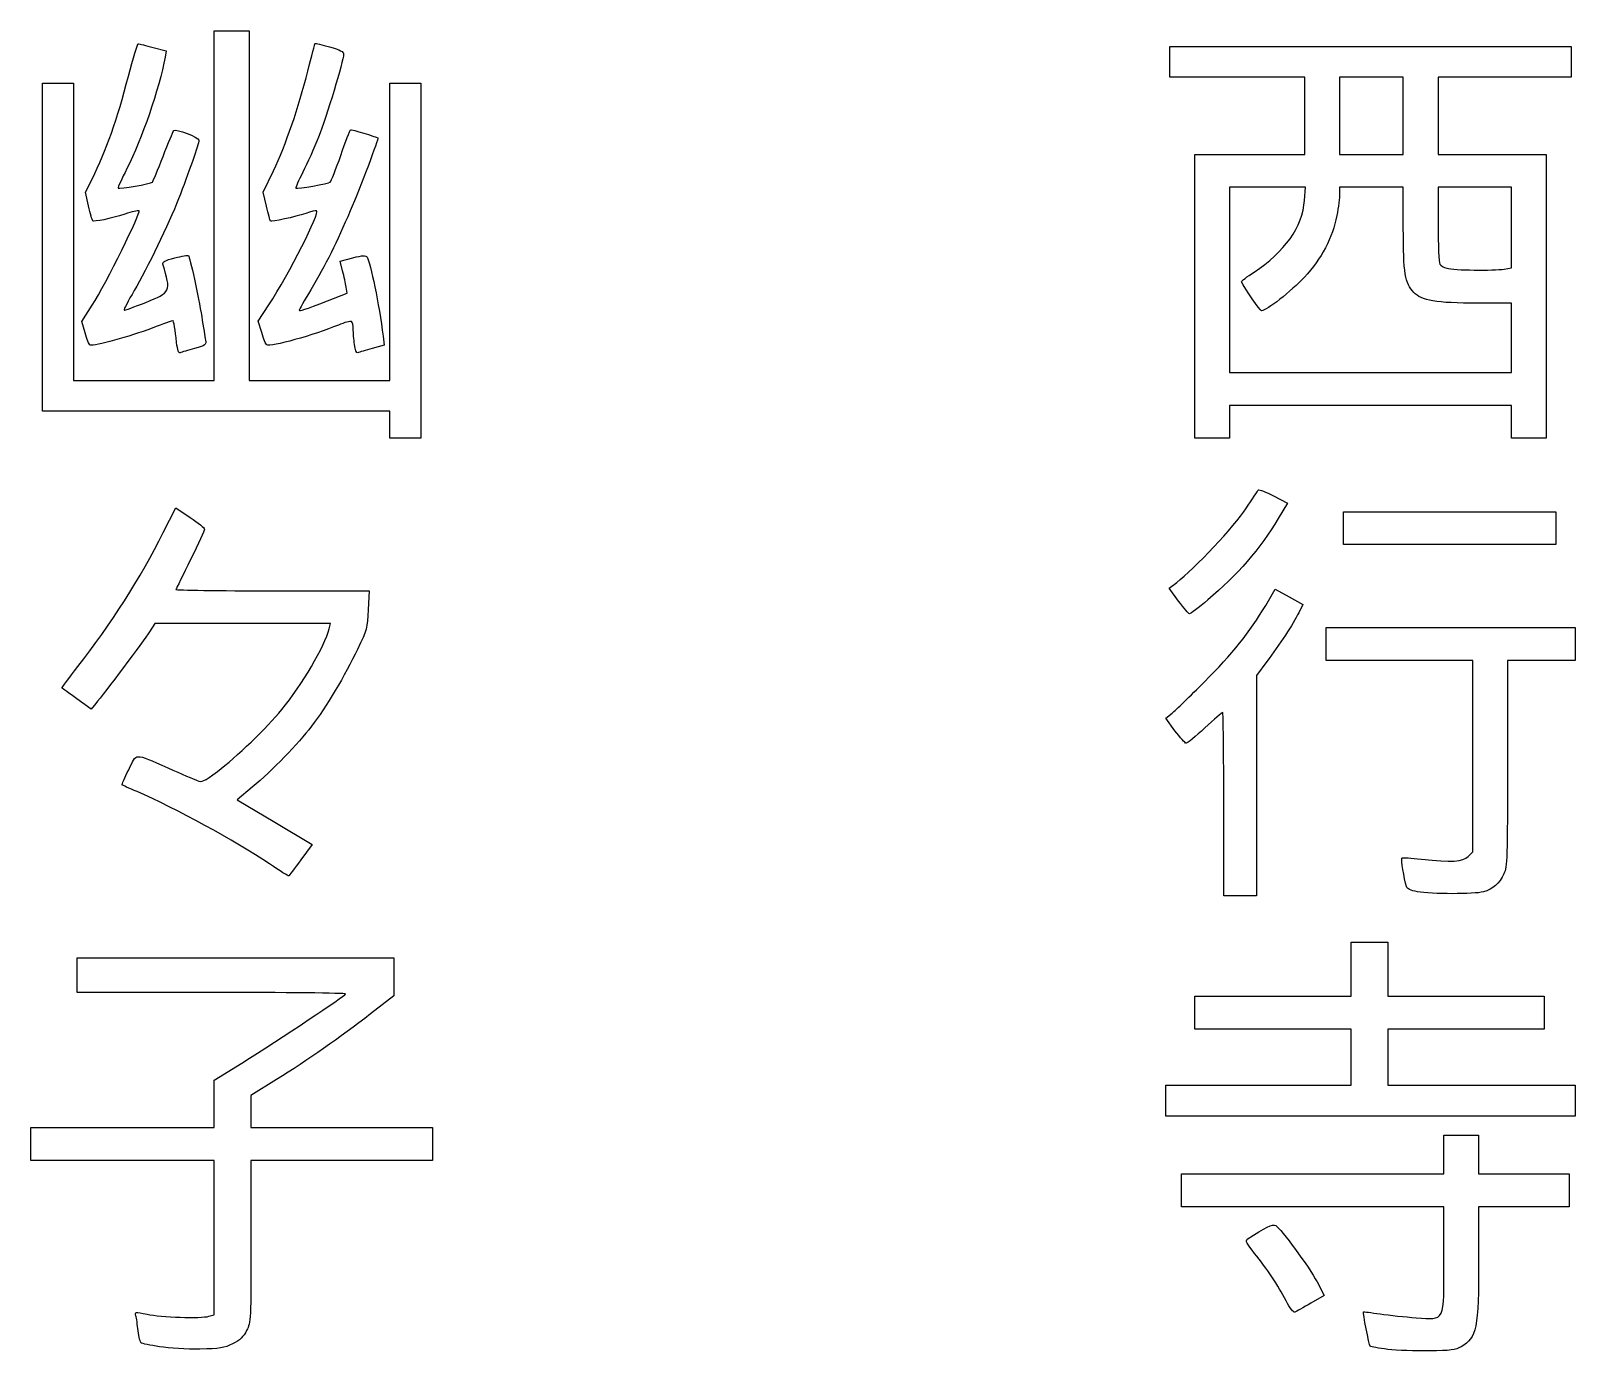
# Model space of a CAD drawing. Extents: x 0 to 38.3, y 0 to 32.8.
import ezdxf

# ---------------------------------------------------------------- set-up
doc = ezdxf.new("R2010")
doc.units = 0
doc.layers.add('Layer_1', color=7, linetype='CONTINUOUS')

msp = doc.modelspace()

# ---------------------------------------------------------------- linework, layer by layer
at = {"layer": 'Layer_1', "color": 7}
for points in [[(8.89926, 22.994365), (8.89926, 23.329284), (4.593167, 23.329284), (0.287073, 23.329284), (0.287073, 27.39615), (0.287073, 31.463016), (0.669837, 31.463016), (1.052601, 31.463016), (1.052601, 27.778914), (1.052601, 24.094811), (2.798961, 24.094811), (4.545321, 24.094811), (4.545321, 28.424828), (4.545321, 32.754844), (4.975931, 32.754844), (5.40654, 32.754844), (5.40654, 28.424828), (5.40654, 24.094811), (7.1529, 24.094811), (8.89926, 24.094811), (8.89926, 27.778914), (8.89926, 31.463016), (9.282024, 31.463016), (9.664788, 31.463016), (9.664788, 27.061231), (9.664788, 22.659447), (9.282024, 22.659447), (8.89926, 22.659447), (8.89926, 22.994365), (8.89926, 22.994365)], [(3.030027, 32.346336), (3.356783, 32.26013), (3.327039, 32.101577)], [(28.850827, 26.17609), (28.850827, 29.692733), (30.214423, 29.692733), (31.578022, 29.692733), (31.578022, 30.649643), (31.578022, 31.606553), (29.903428, 31.606553), (28.228838, 31.606553), (28.228838, 31.989317), (28.228838, 32.37208), (33.204768, 32.37208), (38.180699, 32.37208), (38.180699, 31.989317), (38.180699, 31.606553), (36.530029, 31.606553), (34.879359, 31.606553), (34.879359, 30.649643), (34.879359, 29.692733), (36.219034, 29.692733), (37.558706, 29.692733), (37.558706, 26.17609), (37.558706, 22.659447), (37.128097, 22.659447), (36.697488, 22.659447), (36.697488, 23.066133), (36.697488, 23.47282), (33.204768, 23.47282), (29.712048, 23.47282), (29.712048, 23.066133), (29.712048, 22.659447), (29.281439, 22.659447), (28.850827, 22.659447), (28.850827, 26.17609), (28.850827, 26.17609)], [(34.018141, 30.649643), (34.018141, 31.606553), (33.228689, 31.606553), (32.43924, 31.606553), (32.43924, 30.649643), (32.43924, 29.692733), (33.228689, 29.692733), (34.018141, 29.692733), (34.018141, 30.649643), (34.018141, 30.649643)], [(5.840229, 28.411268), (5.76037, 28.759746), (6.011329, 29.286046)], [(1.43104, 28.416503), (1.354948, 28.759746), (1.514866, 29.0817)], [(31.567611, 28.554164), (31.590866, 28.87936), (30.651453, 28.87936), (29.712037, 28.87936), (29.712037, 26.582777), (29.712037, 24.286193), (33.204757, 24.286193), (36.697477, 24.286193), (36.697477, 25.147412), (36.697488, 25.147412)], [(34.018141, 27.871869), (34.018141, 28.87936), (33.228689, 28.87936), (32.43924, 28.87936), (32.43924, 28.71611)], [(36.518068, 26.852713), (36.697488, 26.88237), (36.697488, 27.880865), (36.697488, 28.87936), (35.788425, 28.87936), (34.879359, 28.87936), (34.880206, 27.958334)], [(7.727688, 26.805655), (7.666655, 27.052456), (7.979586, 27.131061)], [(36.518178, 26.852713), (36.518181, 26.852713), (36.518068, 26.852713)], [(7.354475, 26.065613), (7.843123, 26.253579), (7.815923, 26.406217)], [(1.342272, 25.269924), (1.266568, 25.554099), (1.523089, 25.960785)], [(5.720971, 25.279603), (5.636103, 25.559902), (5.898535, 25.963687)], [(36.697488, 25.147412), (36.697488, 26.008631), (35.876072, 26.008631)], [(3.613248, 25.036135), (3.613248, 25.036135), (3.613248, 25.036135)], [(8.020965, 24.984138), (8.020964, 24.984138)], [(8.731234, 25.190135), (8.759537, 24.969709), (8.461117, 24.885977)], [(30.802998, 21.232254), (31.148802, 21.050288), (30.919869, 20.669376)], [(3.280811, 20.321793), (3.590015, 20.938843), (3.948054, 20.697241)], [(32.534931, 20.434632), (32.534931, 20.841318), (35.166433, 20.841318), (37.797935, 20.841318), (37.797935, 20.434632), (37.797935, 20.027945), (35.166433, 20.027945), (32.534931, 20.027945), (32.534931, 20.434632), (32.534931, 20.434632)], [(5.983095, 18.879653), (8.385754, 18.879653), (8.363117, 18.409555)], [(28.448909, 18.626533), (28.214446, 18.943628), (28.401061, 19.086728)], [(30.606695, 18.519514), (30.84418, 18.917893), (31.186481, 18.728046), (31.52878, 18.538198), (31.427488, 18.338123)], [(28.448909, 18.626533), (28.448909, 18.626533), (28.448909, 18.626533)], [(7.393882, 17.936625), (7.426424, 18.06628), (5.250626, 18.06628), (3.074827, 18.06628), (2.942164, 17.862937)], [(35.623139, 12.298725), (35.740577, 12.416164), (35.740577, 14.78669), (35.740577, 17.157217), (33.922451, 17.157217), (32.104322, 17.157217), (32.104322, 17.563904), (32.104322, 17.97059), (35.190354, 17.97059), (38.276389, 17.97059), (38.276389, 17.563904), (38.276389, 17.157217), (37.439092, 17.157217), (36.601798, 17.157217), (36.600669, 14.609445)], [(30.638471, 17.126961), (30.381877, 16.785712), (30.381877, 14.052889), (30.381877, 11.320067), (29.975192, 11.320067), (29.568504, 11.320067), (29.568504, 13.592727), (29.56851, 13.592727)], [(1.608635, 16.085545), (1.492202, 15.946861), (1.140826, 16.200157)], [(28.358293, 15.414131), (28.128912, 15.724471), (28.286524, 15.850794)], [(5.488769, 14.014327), (5.116467, 13.701582), (6.045632, 13.149828), (6.974796, 12.598074), (6.688039, 12.210259)], [(5.918254, 12.111741), (5.918254, 12.111741), (5.918254, 12.111741)], [(34.36712, 11.424746), (34.36712, 11.424746), (34.367196, 11.424744)], [(28.133146, 6.248445), (28.133146, 6.631209), (30.429731, 6.631209), (32.726314, 6.631209), (32.726314, 7.324968), (32.726314, 8.018728), (30.78857, 8.018728), (28.850827, 8.018728), (28.850827, 8.425415), (28.850827, 8.832101), (30.78857, 8.832101), (32.726314, 8.832101), (32.726314, 9.501938), (32.726314, 10.171775), (33.180844, 10.171775), (33.635377, 10.171775), (33.635377, 9.501938), (33.635377, 8.832101), (35.573118, 8.832101), (37.510861, 8.832101), (37.510861, 8.425415), (37.510861, 8.018728), (35.573118, 8.018728), (33.635377, 8.018728), (33.635377, 7.324968), (33.635377, 6.631209), (35.955882, 6.631209), (38.276389, 6.631209), (38.276389, 6.248445), (38.276389, 5.865681), (33.204768, 5.865681), (28.133146, 5.865681), (28.133146, 6.248445), (28.133146, 6.248445)], [(4.473553, 8.927792), (1.148292, 8.927792), (1.148292, 9.358401), (1.148292, 9.789011), (5.071621, 9.789011), (8.994951, 9.789011), (8.994951, 9.315326), (8.994951, 8.84164), (8.417599, 8.3943)], [(4.413746, 0.902623), (4.545321, 0.939419), (4.545321, 2.852327), (4.545321, 4.765235), (2.272661, 4.765235), (0, 4.765235), (0, 5.171921), (0, 5.578608), (2.272661, 5.578608), (4.545321, 5.578608), (4.545321, 6.166685), (4.545321, 6.754762), (5.227119, 7.179073)], [(6.088338, 6.76785), (5.454385, 6.373085), (5.454385, 5.975846), (5.454385, 5.578608), (7.703123, 5.578608), (9.951861, 5.578608), (9.951861, 5.171921), (9.951861, 4.765235), (7.703123, 4.765235), (5.454385, 4.765235), (5.454385, 2.765862)], [(35.022897, 2.325116), (35.022897, 3.616943), (31.769403, 3.616943), (28.515911, 3.616943), (28.515911, 4.023631), (28.515911, 4.430316), (31.769403, 4.430316), (35.022897, 4.430316), (35.022897, 4.908771), (35.022897, 5.387226), (35.453506, 5.387226), (35.884115, 5.387226), (35.884115, 4.908771), (35.884115, 4.430316), (37.008483, 4.430316), (38.132853, 4.430316), (38.132853, 4.023631), (38.132853, 3.616943), (37.008483, 3.616943), (35.884115, 3.616943), (35.884115, 2.307723)], [(31.87875, 1.759198), (32.059866, 1.42225), (31.726293, 1.227435)], [(31.112169, 1.284249), (31.112169, 1.284249), (31.112169, 1.284249)], [(3.191876, 0.148759), (3.191876, 0.148759), (3.191876, 0.148759)], [(33.635377, 0.08382), (33.635377, 0.08382)]]:
    msp.add_lwpolyline(points, dxfattribs=at)
for points in [[(2.417677, 31.630475), (2.533292, 32.077831), (2.644847, 32.441305), (2.665578, 32.438196)], [(2.665578, 32.438196), (2.686309, 32.435087), (2.85031, 32.39375), (3.030027, 32.346336)], [(6.864532, 31.758171), (6.958499, 32.13206), (7.040292, 32.44148), (7.046295, 32.445772)], [(7.046295, 32.445772), (7.052298, 32.450063), (7.213305, 32.41047), (7.404089, 32.357787)], [(7.750969, 32.175694), (7.750969, 32.020365), (7.325967, 30.617796), (7.129372, 30.124334)], [(7.404089, 32.357787), (7.671098, 32.284056), (7.750969, 32.242128), (7.750969, 32.175694)], [(3.327039, 32.101577), (3.182691, 31.332141), (2.744631, 30.054606), (2.381312, 29.343517)], [(1.514866, 29.0817), (1.874675, 29.806081), (2.139134, 30.552689), (2.417677, 31.630475)], [(6.011329, 29.286046), (6.3184, 29.930023), (6.637299, 30.854022), (6.864532, 31.758171)], [(3.276174, 29.644888), (3.402039, 29.973825), (3.521475, 30.261102), (3.541587, 30.283281)], [(3.541587, 30.283281), (3.595388, 30.34261), (4.162557, 30.123309), (4.162557, 30.043176)], [(7.682616, 29.670632), (7.802567, 30.010751), (7.908702, 30.297025), (7.918473, 30.306795)], [(7.918473, 30.306795), (7.933084, 30.321405), (8.56112, 30.131786), (8.600147, 30.100982)], [(4.162557, 30.043176), (4.162557, 29.9618), (3.904517, 29.216128), (3.660476, 28.592287)], [(7.129372, 30.124334), (7.023683, 29.859048), (6.849814, 29.468176), (6.742998, 29.255727)], [(8.600147, 30.100982), (8.622332, 30.083473), (8.178441, 28.912153), (7.914639, 28.29209)], [(3.011266, 29.005757), (3.0311, 29.028341), (3.150309, 29.31595), (3.276174, 29.644888)], [(7.420756, 29.008464), (7.44483, 29.032538), (7.562666, 29.330512), (7.682616, 29.670632)], [(2.381312, 29.343517), (2.249565, 29.08566), (2.149691, 28.868429), (2.159371, 28.86078)], [(6.742998, 29.255727), (6.636181, 29.043279), (6.555528, 28.864377), (6.56377, 28.858166)], [(2.159371, 28.86078), (2.194675, 28.832886), (2.976256, 28.965895), (3.011266, 29.005757)], [(6.56377, 28.858166), (6.599059, 28.831575), (7.381002, 28.96871), (7.420756, 29.008464)], [(32.43924, 28.71611), (32.43924, 28.626322), (32.407335, 28.384104), (32.36834, 28.177848)], [(1.531664, 28.049079), (1.518172, 28.062377), (1.472891, 28.227718), (1.43104, 28.416503)], [(3.660476, 28.592287), (3.415371, 27.965725), (2.886841, 26.873347), (2.560545, 26.318923)], [(5.938964, 28.043914), (5.928581, 28.054297), (5.884151, 28.219606), (5.840229, 28.411268)], [(30.320065, 26.779368), (31.074718, 27.268089), (31.521022, 27.903011), (31.567611, 28.554164)], [(1.523089, 25.960785), (1.860422, 26.49559), (2.742432, 28.276212), (2.680272, 28.296932)], [(2.332597, 28.216816), (1.97283, 28.101024), (1.565507, 28.01572), (1.531664, 28.049079)], [(2.680272, 28.296932), (2.653591, 28.305825), (2.497137, 28.269774), (2.332597, 28.216816)], [(5.898535, 25.963687), (6.402378, 26.738912), (7.176812, 28.264011), (7.082969, 28.296205)], [(6.811053, 28.233559), (6.541367, 28.141998), (5.966, 28.016878), (5.938964, 28.043914)], [(7.082969, 28.296205), (7.05906, 28.304406), (6.936698, 28.276215), (6.811053, 28.233559)], [(7.914639, 28.29209), (7.587272, 27.522619), (7.304175, 26.957022), (6.936304, 26.337483)], [(32.36834, 28.177848), (32.264858, 27.630477), (31.988198, 27.103665), (31.567848, 26.653561)], [(34.880206, 27.958334), (34.880488, 27.45177), (34.898578, 27.009482), (34.920166, 26.975472)], [(34.275909, 26.274879), (34.055902, 26.507154), (34.018141, 26.741104), (34.018141, 27.871869)], [(3.569158, 27.128891), (3.744178, 27.172854), (3.895945, 27.200255), (3.906418, 27.189783)], [(3.906418, 27.189783), (3.938789, 27.157412), (4.155367, 26.152795), (4.233258, 25.673712)], [(7.979586, 27.131061), (8.23376, 27.194907), (8.299788, 27.197978), (8.331239, 27.14741)], [(2.850256, 26.028215), (3.47297, 26.278195), (3.47706, 26.2873), (3.273976, 26.971365)], [(3.273976, 26.971365), (3.255798, 27.032592), (3.318054, 27.065815), (3.569158, 27.128891)], [(7.815923, 26.406217), (7.800962, 26.490167), (7.761256, 26.669914), (7.727688, 26.805655)], [(8.331239, 27.14741), (8.420274, 27.004259), (8.630187, 25.977103), (8.731234, 25.190135)], [(34.920166, 26.975472), (34.941727, 26.941462), (35.022152, 26.894869), (35.098855, 26.871932)], [(35.098855, 26.871932), (35.262112, 26.823112), (36.257543, 26.809633), (36.518178, 26.852713)], [(30.009344, 26.538784), (30.001808, 26.555553), (30.141635, 26.663816), (30.320065, 26.779368)], [(30.505956, 25.817658), (30.465666, 25.817997), (30.084542, 26.371403), (30.009344, 26.538784)], [(31.567848, 26.653561), (31.243126, 26.305851), (30.621794, 25.816751), (30.505956, 25.817658)], [(2.560545, 26.318923), (2.411033, 26.064879), (2.297412, 25.848317), (2.308055, 25.837674)], [(2.308055, 25.837674), (2.318698, 25.827031), (2.562689, 25.912774), (2.850256, 26.028215)], [(6.936304, 26.337483), (6.779124, 26.072773), (6.650523, 25.845979), (6.650523, 25.833496)], [(6.650523, 25.833496), (6.650523, 25.802278), (6.786184, 25.847009), (7.354475, 26.065613)], [(35.876072, 26.008631), (34.81149, 26.008631), (34.475073, 26.064606), (34.275909, 26.274879)], [(4.233258, 25.673712), (4.273902, 25.42372), (4.316636, 25.162515), (4.328221, 25.093257)], [(1.474766, 24.966819), (1.443532, 24.97723), (1.38391, 25.113627), (1.342272, 25.269924)], [(3.004516, 25.387589), (2.457051, 25.181285), (1.566351, 24.936291), (1.474766, 24.966819)], [(3.521413, 25.578021), (3.51506, 25.578021), (3.282457, 25.492327), (3.004516, 25.387589)], [(3.613248, 25.036135), (3.579481, 25.341736), (3.539436, 25.578021), (3.521413, 25.578021)], [(5.846105, 24.974418), (5.823959, 24.988106), (5.767648, 25.125438), (5.720971, 25.279603)], [(7.621527, 25.465192), (7.023834, 25.215464), (5.940586, 24.916025), (5.846105, 24.974418)], [(7.944484, 25.55278), (7.919344, 25.568319), (7.774012, 25.528904), (7.621527, 25.465192)], [(7.990196, 25.36657), (7.990196, 25.453448), (7.969625, 25.537242), (7.944484, 25.55278)], [(8.020964, 24.984138), (8.004042, 25.107599), (7.990196, 25.279694), (7.990196, 25.36657)], [(3.70248, 24.779822), (3.662505, 24.764484), (3.634319, 24.845443), (3.613248, 25.036135)], [(4.055099, 24.88479), (3.893296, 24.83939), (3.734617, 24.792155), (3.70248, 24.779822)], [(4.328221, 25.093257), (4.347966, 24.975235), (4.330818, 24.962155), (4.055099, 24.88479)], [(8.107215, 24.780953), (8.072311, 24.767559), (8.040321, 24.842921), (8.020965, 24.984138)], [(8.461117, 24.885977), (8.296986, 24.839924), (8.13773, 24.792664), (8.107215, 24.780953)], [(30.117251, 20.913086), (30.271807, 21.149922), (30.411522, 21.359564), (30.427727, 21.378957)], [(30.427727, 21.378957), (30.443926, 21.398352), (30.612805, 21.332335), (30.802998, 21.232254)], [(3.948054, 20.697241), (4.144976, 20.564359), (4.306094, 20.435011), (4.306094, 20.4098)], [(28.401061, 19.086728), (28.833386, 19.418243), (29.842641, 20.492286), (30.117251, 20.913086)], [(30.919869, 20.669376), (30.474536, 19.928412), (29.892018, 19.257587), (29.171968, 18.656503)], [(1.162475, 17.001265), (1.976797, 18.039218), (2.723659, 19.209937), (3.280811, 20.321793)], [(4.306094, 20.4098), (4.306094, 20.384589), (4.149998, 20.04614), (3.959214, 19.657691)], [(3.959214, 19.657691), (3.76843, 19.269243), (3.605157, 18.935274), (3.596386, 18.915537)], [(3.596386, 18.915537), (3.587614, 18.895802), (4.661633, 18.879653), (5.983095, 18.879653)], [(8.363117, 18.409555), (8.341662, 17.964002), (8.327719, 17.912743), (8.096064, 17.427795)], [(28.717438, 18.307473), (28.698698, 18.308545), (28.577862, 18.452131), (28.448909, 18.626533)], [(29.171968, 18.656503), (28.940715, 18.463456), (28.736174, 18.306392), (28.717438, 18.307473)], [(29.093067, 16.626973), (29.773804, 17.308684), (30.210021, 17.854098), (30.606695, 18.519514)], [(31.427488, 18.338123), (31.286052, 18.058753), (30.942029, 17.530669), (30.638471, 17.126961)], [(2.942164, 17.862937), (2.801954, 17.648026), (1.8064, 16.321104), (1.608635, 16.085545)], [(6.219022, 15.937156), (6.719696, 16.548231), (7.288289, 17.515907), (7.393882, 17.936625)], [(8.096064, 17.427795), (7.794041, 16.795536), (7.310809, 15.988209), (6.955944, 15.523016)], [(0.772241, 16.467691), (0.762775, 16.475521), (0.938381, 16.71563), (1.162475, 17.001265)], [(1.140826, 16.200157), (0.947569, 16.33947), (0.781706, 16.45986), (0.772241, 16.467691)], [(28.286524, 15.850794), (28.373211, 15.920272), (28.736155, 16.269552), (29.093067, 16.626973)], [(4.624899, 14.406851), (5.08516, 14.752698), (5.850598, 15.487492), (6.219022, 15.937156)], [(29.540372, 15.865388), (29.524906, 15.865388), (29.326436, 15.693144), (29.099346, 15.482624)], [(29.56851, 13.592727), (29.56851, 14.84269), (29.555838, 15.865388), (29.540372, 15.865388)], [(6.955944, 15.523016), (6.625825, 15.090264), (5.984304, 14.430591), (5.488769, 14.014327)], [(28.637063, 15.101826), (28.609885, 15.102898), (28.484452, 15.243444), (28.358293, 15.414131)], [(29.099346, 15.482624), (28.872256, 15.272104), (28.66423, 15.100744), (28.637063, 15.101826)], [(2.424266, 14.448258), (2.633855, 14.871829), (2.536812, 14.867568), (3.39703, 14.490971)], [(36.600669, 14.609445), (36.599822, 12.234763), (36.593613, 12.048671), (36.511292, 11.870291)], [(2.258322, 14.071448), (2.250435, 14.078303), (2.32511, 14.247867), (2.424266, 14.448258)], [(3.39703, 14.490971), (3.725967, 14.346965), (4.052438, 14.205733), (4.122521, 14.177124)], [(4.122521, 14.177124), (4.238712, 14.129691), (4.282993, 14.14994), (4.624899, 14.406851)], [(2.631502, 13.903253), (2.434139, 13.988904), (2.266208, 14.064592), (2.258322, 14.071448)], [(5.918254, 12.111741), (5.05216, 12.690915), (3.595509, 13.484892), (2.631502, 13.903253)], [(34.094812, 11.550636), (34.036161, 11.752471), (33.95984, 12.234625), (33.982894, 12.257679)], [(33.982894, 12.257679), (33.996977, 12.271773), (34.214376, 12.26036), (34.465977, 12.232296)], [(34.465977, 12.232296), (35.231214, 12.146967), (35.486007, 12.161594), (35.623139, 12.298725)], [(6.391791, 11.811934), (6.38657, 11.806155), (6.17348, 11.941067), (5.918254, 12.111741)], [(6.688039, 12.210259), (6.530322, 11.996961), (6.397011, 11.817715), (6.391791, 11.811934)], [(36.511292, 11.870291), (36.397178, 11.623039), (36.241996, 11.485577), (36.003653, 11.420612)], [(34.367196, 11.424744), (34.201983, 11.454908), (34.110318, 11.497275), (34.094812, 11.550636)], [(36.003653, 11.420612), (35.774534, 11.358161), (34.71718, 11.360832), (34.36712, 11.424746)], [(7.798641, 8.891908), (7.798736, 8.911644), (6.302447, 8.927792), (4.473553, 8.927792)], [(5.227119, 7.179073), (6.196054, 7.78208), (7.798436, 8.849393), (7.798641, 8.891908)], [(8.417599, 8.3943), (7.652573, 7.801548), (6.863291, 7.250418), (6.088338, 6.76785)], [(30.149831, 2.810792), (30.598892, 3.107698), (30.783936, 3.197674), (30.855042, 3.153687)], [(30.855042, 3.153687), (30.984117, 3.073837), (31.686108, 2.117592), (31.87875, 1.759198)], [(5.454385, 2.765862), (5.454385, 0.787589), (5.453256, 0.764238), (5.346733, 0.553009)], [(30.33233, 2.462871), (30.140995, 2.699213), (30.099816, 2.777721), (30.149831, 2.810792)], [(31.112169, 1.284249), (30.910649, 1.673693), (30.639687, 2.083215), (30.33233, 2.462871)], [(34.337518, 0.868099), (35.06617, 0.818176), (35.022897, 0.72618), (35.022897, 2.325116)], [(35.884115, 2.307723), (35.884115, 0.589658), (35.841782, 0.379795), (35.448505, 0.148144)], [(31.329873, 1.008801), (31.290023, 0.993702), (31.21036, 1.094492), (31.112169, 1.284249)], [(31.726293, 1.227435), (31.542826, 1.120284), (31.364436, 1.021898), (31.329873, 1.008801)], [(2.602666, 0.916212), (2.577257, 1.017451), (2.579937, 1.017818), (2.879367, 0.954182)], [(2.660581, 0.539527), (2.64284, 0.690479), (2.616778, 0.859988), (2.602666, 0.916212)], [(2.879367, 0.954182), (3.22431, 0.880869), (4.216719, 0.847525), (4.413746, 0.902623)], [(33.198404, 0.163356), (33.171057, 0.192814), (33.010512, 1.001731), (33.029392, 1.014874)], [(33.029392, 1.014874), (33.033739, 1.017894), (33.220319, 0.993623), (33.443994, 0.960922)], [(33.443994, 0.960922), (33.667672, 0.928215), (34.069757, 0.886446), (34.337518, 0.868099)], [(2.732128, 0.240786), (2.710518, 0.254135), (2.678323, 0.388575), (2.660581, 0.539527)], [(5.346733, 0.553009), (5.264305, 0.389549), (5.183026, 0.31152), (4.999853, 0.220004)], [(3.191876, 0.148759), (2.960623, 0.186018), (2.753737, 0.227432), (2.732128, 0.240786)], [(4.18648, 0.090746), (3.869375, 0.085384), (3.424098, 0.111348), (3.191876, 0.148759)], [(4.999853, 0.220004), (4.789381, 0.114848), (4.691613, 0.099311), (4.18648, 0.090746)], [(33.635377, 0.08382), (33.411699, 0.109615), (33.215061, 0.145407), (33.198404, 0.163356)], [(34.664055, 0.044687), (34.321959, 0.040426), (33.859055, 0.058036), (33.635377, 0.08382)], [(35.448505, 0.148144), (35.310871, 0.067079), (35.190994, 0.051268), (34.664055, 0.044687)]]:
    msp.add_open_spline(points, degree=3, dxfattribs=at)

doc.saveas('drawing.dxf')
